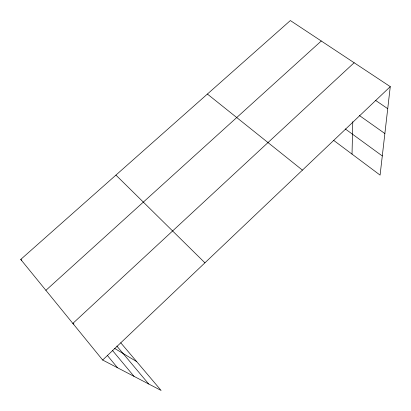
<?xml version="1.0" encoding="UTF-8"?>
<svg xmlns="http://www.w3.org/2000/svg" width="411" height="411" viewBox="0 0 411 411"><rect width="100%" height="100%" fill="white"/><g stroke="black" fill="none" stroke-linecap="round" stroke-linejoin="round"><path stroke-width="0.62" d="M352.027 154.115L352.777 121.666M120.747 342.795L161.112 390.45L102.668 360.031L20.735 259.444L290.356 20.55L390.265 86.634L380.088 175.112L333.747 140.434M102.668 360.031L390.265 86.634M354.143 62.744L72.839 323.411L73.913 324.058M45.898 290.336L321.274 40.997M114.453 348.307L136.668 361.593M375.659 100.443L387.727 108.684M20.735 259.444L21.762 260.163M359.291 115.445L384.871 133.539M345.245 128.915L382.292 155.939M207.391 94.057L302.429 170.133M115.933 175.096L204.919 262.824M116.837 346.067L148.705 383.992M112.29 350.229L134.032 376.358M107.317 355.366L117.52 367.763"/></g></svg>
